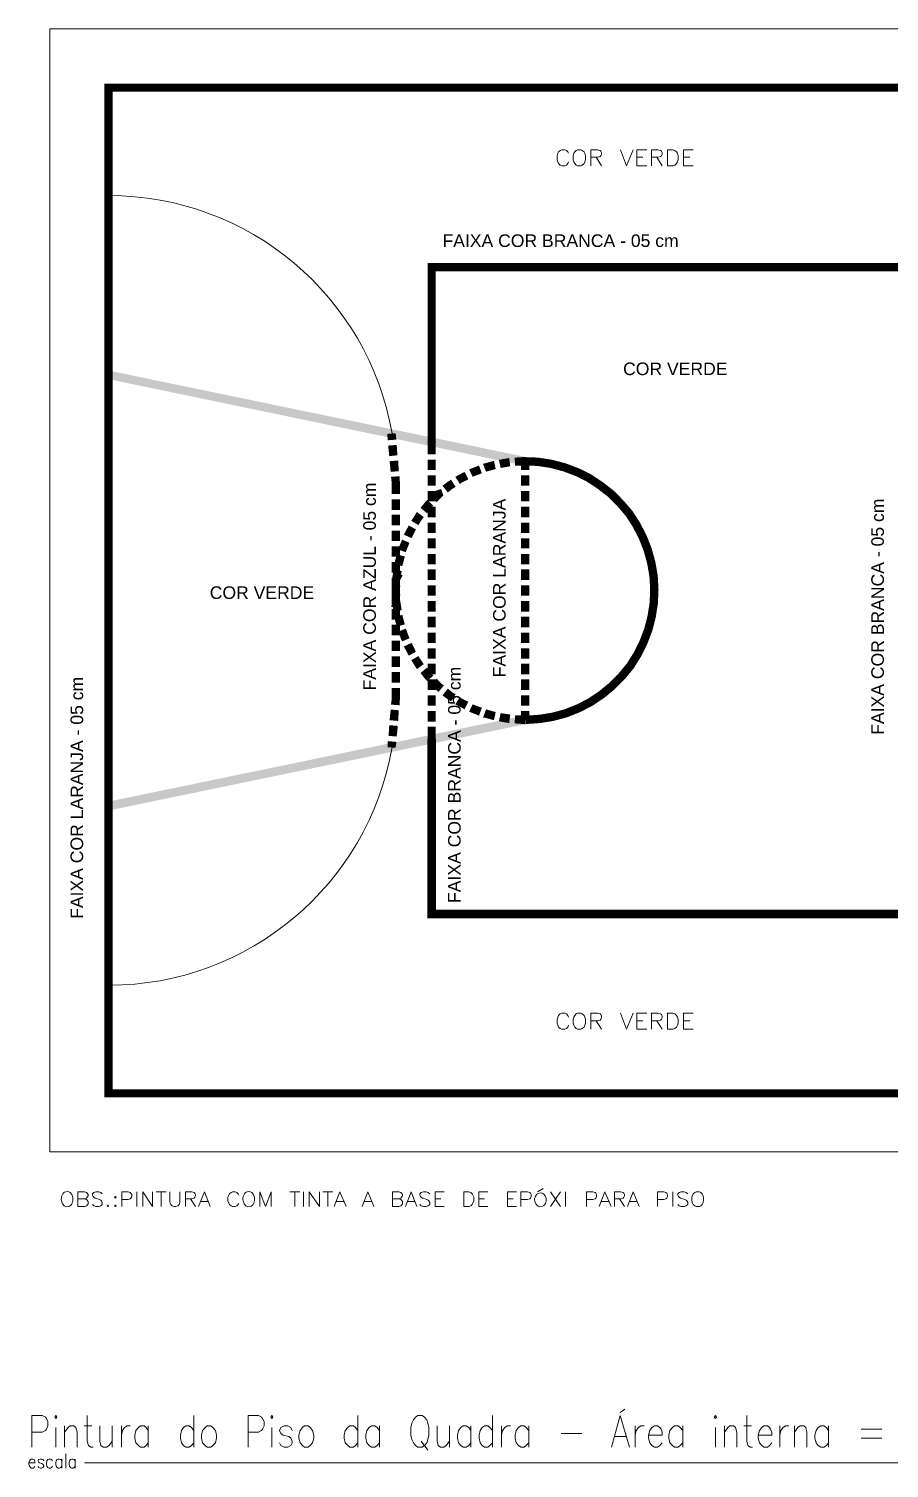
# Model space of a CAD drawing. Extents: x 3377 to 3790, y 1673 to 1846.
# Drawn here: x 3708.85 to 3719.12, y 1717.19 to 1734.36 of the extents above; entities that cross this region are included whole.
import ezdxf

# ---------------------------------------------------------------- set-up
doc = ezdxf.new("R2010")
doc.units = 0
doc.header["$LTSCALE"] = 2
for name, color, linetype in [('PDF12_0', 7, 'Continuous'), ('PDF12_A_Prancha', 7, 'Continuous'), ('PDF12_Text', 7, 'Continuous'), ('PDF12_VOLEIBOL', 7, 'Continuous')]:
    doc.layers.add(name, color=color, linetype=linetype)
doc.styles.add('PDF Arial', font='arial.ttf')

msp = doc.modelspace()

# ---------------------------------------------------------------- linework, layer by layer
at = {"layer": 'PDF12_0', "color": 9, "lineweight": 0, "true_color": 0xc6c6c6}
msp.add_lwpolyline([(3709.1, 1720.96), (3734.501, 1720.96), (3734.501, 1734.364), (3709.1, 1734.364)], close=True, dxfattribs=at)
at = {"layer": 'PDF12_0', "lineweight": 0}
for points in [[(3715.289, 1732.878), (3715.281, 1732.895), (3715.264, 1732.912), (3715.247, 1732.92), (3715.209, 1732.92), (3715.192, 1732.912), (3715.171, 1732.895), (3715.162, 1732.878), (3715.154, 1732.848), (3715.154, 1732.802), (3715.162, 1732.776), (3715.171, 1732.755), (3715.192, 1732.738), (3715.209, 1732.73), (3715.247, 1732.73), (3715.264, 1732.738), (3715.281, 1732.755), (3715.289, 1732.776)], [(3715.556, 1732.73), (3715.556, 1732.92), (3715.636, 1732.92), (3715.666, 1732.912), (3715.674, 1732.903), (3715.683, 1732.887), (3715.683, 1732.865), (3715.674, 1732.848), (3715.666, 1732.84), (3715.636, 1732.831), (3715.556, 1732.831)], [(3715.911, 1732.92), (3715.983, 1732.73), (3716.06, 1732.92)], [(3716.225, 1732.73), (3716.106, 1732.73), (3716.106, 1732.92), (3716.225, 1732.92)], [(3716.28, 1732.73), (3716.28, 1732.92), (3716.36, 1732.92), (3716.386, 1732.912), (3716.398, 1732.903), (3716.407, 1732.887), (3716.407, 1732.865), (3716.398, 1732.848), (3716.386, 1732.84), (3716.36, 1732.831), (3716.28, 1732.831)], [(3716.779, 1732.73), (3716.661, 1732.73), (3716.661, 1732.92), (3716.779, 1732.92)], [(3715.619, 1732.831), (3715.683, 1732.73)], [(3716.106, 1732.831), (3716.178, 1732.831)], [(3716.343, 1732.831), (3716.407, 1732.73)], [(3716.661, 1732.831), (3716.737, 1732.831)], [(3714.311, 1729.081), (3714.277, 1729.174)], [(3713.278, 1728.945), (3713.181, 1728.937)], [(3713.35, 1728.124), (3713.257, 1728.153)], [(3713.257, 1727.167), (3713.35, 1727.201)], [(3713.181, 1726.375), (3713.278, 1726.367)], [(3713.181, 1726.371), (3713.278, 1726.371)], [(3714.277, 1726.147), (3714.311, 1726.24)], [(3714.823, 1726.117), (3714.722, 1726.117)], [(3714.773, 1726.066), (3714.773, 1726.168)], [(3715.289, 1722.569), (3715.281, 1722.59), (3715.264, 1722.607), (3715.247, 1722.616), (3715.209, 1722.616), (3715.192, 1722.607), (3715.171, 1722.59), (3715.162, 1722.569), (3715.154, 1722.544), (3715.154, 1722.497), (3715.162, 1722.472), (3715.171, 1722.451), (3715.192, 1722.434), (3715.209, 1722.425), (3715.247, 1722.425), (3715.264, 1722.434), (3715.281, 1722.451), (3715.289, 1722.472)], [(3715.556, 1722.425), (3715.556, 1722.616), (3715.636, 1722.616), (3715.666, 1722.607), (3715.674, 1722.599), (3715.683, 1722.582), (3715.683, 1722.561), (3715.674, 1722.544), (3715.666, 1722.535), (3715.636, 1722.527), (3715.556, 1722.527)], [(3715.911, 1722.616), (3715.983, 1722.425), (3716.06, 1722.616)], [(3716.225, 1722.425), (3716.106, 1722.425), (3716.106, 1722.616), (3716.225, 1722.616)], [(3716.28, 1722.425), (3716.28, 1722.616), (3716.36, 1722.616), (3716.386, 1722.607), (3716.398, 1722.599), (3716.407, 1722.582), (3716.407, 1722.561), (3716.398, 1722.544), (3716.386, 1722.535), (3716.36, 1722.527), (3716.28, 1722.527)], [(3716.779, 1722.425), (3716.661, 1722.425), (3716.661, 1722.616), (3716.779, 1722.616)], [(3715.619, 1722.527), (3715.683, 1722.425)], [(3716.106, 1722.527), (3716.178, 1722.527)], [(3716.343, 1722.527), (3716.407, 1722.425)], [(3716.661, 1722.527), (3716.737, 1722.527)], [(3709.514, 1720.402), (3709.54, 1720.393), (3709.548, 1720.385), (3709.557, 1720.368), (3709.557, 1720.342), (3709.548, 1720.325), (3709.54, 1720.317), (3709.514, 1720.308), (3709.434, 1720.308), (3709.434, 1720.486), (3709.514, 1720.486), (3709.54, 1720.478), (3709.548, 1720.469), (3709.557, 1720.452), (3709.557, 1720.435), (3709.548, 1720.419), (3709.54, 1720.41), (3709.514, 1720.402), (3709.434, 1720.402)], [(3709.726, 1720.461), (3709.709, 1720.478), (3709.684, 1720.486), (3709.65, 1720.486), (3709.625, 1720.478), (3709.608, 1720.461), (3709.608, 1720.444), (3709.616, 1720.427), (3709.625, 1720.419), (3709.641, 1720.41), (3709.692, 1720.393), (3709.709, 1720.385), (3709.718, 1720.376), (3709.726, 1720.359), (3709.726, 1720.334), (3709.709, 1720.317), (3709.684, 1720.308), (3709.65, 1720.308), (3709.625, 1720.317), (3709.608, 1720.334)], [(3709.959, 1720.308), (3709.959, 1720.486), (3710.035, 1720.486), (3710.061, 1720.478), (3710.069, 1720.469), (3710.078, 1720.452), (3710.078, 1720.427), (3710.069, 1720.41), (3710.061, 1720.402), (3710.035, 1720.393), (3709.959, 1720.393)], [(3710.137, 1720.486), (3710.137, 1720.308)], [(3710.209, 1720.308), (3710.209, 1720.486), (3710.327, 1720.308), (3710.327, 1720.486)], [(3710.37, 1720.486), (3710.488, 1720.486)], [(3710.429, 1720.486), (3710.429, 1720.308)], [(3710.531, 1720.486), (3710.531, 1720.359), (3710.543, 1720.334), (3710.56, 1720.317), (3710.586, 1720.308), (3710.602, 1720.308), (3710.628, 1720.317), (3710.645, 1720.334), (3710.653, 1720.359), (3710.653, 1720.486)], [(3710.721, 1720.308), (3710.721, 1720.486), (3710.797, 1720.486), (3710.823, 1720.478), (3710.831, 1720.469), (3710.84, 1720.452), (3710.84, 1720.435), (3710.831, 1720.419), (3710.823, 1720.41), (3710.797, 1720.402), (3710.721, 1720.402)], [(3710.78, 1720.402), (3710.84, 1720.308)], [(3710.873, 1720.308), (3710.945, 1720.486), (3711.013, 1720.308)], [(3710.903, 1720.368), (3710.988, 1720.368)], [(3711.356, 1720.444), (3711.348, 1720.461), (3711.331, 1720.478), (3711.314, 1720.486), (3711.28, 1720.486), (3711.263, 1720.478), (3711.246, 1720.461), (3711.238, 1720.444), (3711.225, 1720.419), (3711.225, 1720.376), (3711.238, 1720.351), (3711.246, 1720.334), (3711.263, 1720.317), (3711.28, 1720.308), (3711.314, 1720.308), (3711.331, 1720.317), (3711.348, 1720.334), (3711.356, 1720.351)], [(3711.606, 1720.308), (3711.606, 1720.486), (3711.674, 1720.308), (3711.741, 1720.486), (3711.741, 1720.308)], [(3711.966, 1720.486), (3712.084, 1720.486)], [(3712.025, 1720.486), (3712.025, 1720.308)], [(3712.127, 1720.486), (3712.127, 1720.308)], [(3712.194, 1720.308), (3712.194, 1720.486), (3712.317, 1720.308), (3712.317, 1720.486)], [(3712.359, 1720.486), (3712.478, 1720.486)], [(3712.419, 1720.486), (3712.419, 1720.308)], [(3712.495, 1720.308), (3712.563, 1720.486), (3712.635, 1720.308)], [(3712.52, 1720.368), (3712.605, 1720.368)], [(3712.829, 1720.308), (3712.897, 1720.486), (3712.965, 1720.308)], [(3712.855, 1720.368), (3712.939, 1720.368)], [(3713.265, 1720.402), (3713.291, 1720.393), (3713.299, 1720.385), (3713.308, 1720.368), (3713.308, 1720.342), (3713.299, 1720.325), (3713.291, 1720.317), (3713.265, 1720.308), (3713.189, 1720.308), (3713.189, 1720.486), (3713.265, 1720.486), (3713.291, 1720.478), (3713.299, 1720.469), (3713.308, 1720.452), (3713.308, 1720.435), (3713.299, 1720.419), (3713.291, 1720.41), (3713.265, 1720.402), (3713.189, 1720.402)], [(3713.346, 1720.308), (3713.414, 1720.486), (3713.481, 1720.308)], [(3713.371, 1720.368), (3713.456, 1720.368)], [(3713.634, 1720.461), (3713.617, 1720.478), (3713.591, 1720.486), (3713.558, 1720.486), (3713.532, 1720.478), (3713.515, 1720.461), (3713.515, 1720.444), (3713.524, 1720.427), (3713.532, 1720.419), (3713.549, 1720.41), (3713.6, 1720.393), (3713.617, 1720.385), (3713.625, 1720.376), (3713.634, 1720.359), (3713.634, 1720.334), (3713.617, 1720.317), (3713.591, 1720.308), (3713.558, 1720.308), (3713.532, 1720.317), (3713.515, 1720.334)], [(3713.807, 1720.308), (3713.697, 1720.308), (3713.697, 1720.486), (3713.807, 1720.486)], [(3713.697, 1720.402), (3713.765, 1720.402)], [(3714.328, 1720.308), (3714.218, 1720.308), (3714.218, 1720.486), (3714.328, 1720.486)], [(3714.218, 1720.402), (3714.286, 1720.402)], [(3714.671, 1720.308), (3714.561, 1720.308), (3714.561, 1720.486), (3714.671, 1720.486)], [(3714.561, 1720.402), (3714.629, 1720.402)], [(3714.722, 1720.308), (3714.722, 1720.486), (3714.802, 1720.486), (3714.828, 1720.478), (3714.836, 1720.469), (3714.845, 1720.452), (3714.845, 1720.427), (3714.836, 1720.41), (3714.828, 1720.402), (3714.802, 1720.393), (3714.722, 1720.393)], [(3714.921, 1720.486), (3714.988, 1720.524)], [(3715.073, 1720.486), (3715.196, 1720.308)], [(3715.196, 1720.486), (3715.073, 1720.308)], [(3715.255, 1720.486), (3715.255, 1720.308)], [(3715.505, 1720.308), (3715.505, 1720.486), (3715.581, 1720.486), (3715.607, 1720.478), (3715.615, 1720.469), (3715.624, 1720.452), (3715.624, 1720.427), (3715.615, 1720.41), (3715.607, 1720.402), (3715.581, 1720.393), (3715.505, 1720.393)], [(3715.657, 1720.308), (3715.725, 1720.486), (3715.797, 1720.308)], [(3715.683, 1720.368), (3715.767, 1720.368)], [(3715.839, 1720.308), (3715.839, 1720.486), (3715.916, 1720.486), (3715.941, 1720.478), (3715.95, 1720.469), (3715.958, 1720.452), (3715.958, 1720.435), (3715.95, 1720.419), (3715.941, 1720.41), (3715.916, 1720.402), (3715.839, 1720.402)], [(3715.899, 1720.402), (3715.958, 1720.308)], [(3715.992, 1720.308), (3716.06, 1720.486), (3716.132, 1720.308)], [(3716.017, 1720.368), (3716.102, 1720.368)], [(3716.352, 1720.308), (3716.352, 1720.486), (3716.428, 1720.486), (3716.453, 1720.478), (3716.462, 1720.469), (3716.47, 1720.452), (3716.47, 1720.427), (3716.462, 1720.41), (3716.453, 1720.402), (3716.428, 1720.393), (3716.352, 1720.393)], [(3716.534, 1720.486), (3716.534, 1720.308)], [(3716.712, 1720.461), (3716.695, 1720.478), (3716.669, 1720.486), (3716.635, 1720.486), (3716.61, 1720.478), (3716.593, 1720.461), (3716.593, 1720.444), (3716.601, 1720.427), (3716.61, 1720.419), (3716.627, 1720.41), (3716.678, 1720.393), (3716.695, 1720.385), (3716.703, 1720.376), (3716.712, 1720.359), (3716.712, 1720.334), (3716.695, 1720.317), (3716.669, 1720.308), (3716.635, 1720.308), (3716.61, 1720.317), (3716.593, 1720.334)]]:
    msp.add_lwpolyline(points, dxfattribs=at)
for points in [[(3715.399, 1732.92), (3715.382, 1732.912), (3715.365, 1732.895), (3715.353, 1732.878), (3715.344, 1732.848), (3715.344, 1732.802), (3715.353, 1732.776), (3715.365, 1732.755), (3715.382, 1732.738), (3715.399, 1732.73), (3715.437, 1732.73), (3715.454, 1732.738), (3715.475, 1732.755), (3715.484, 1732.776), (3715.492, 1732.802), (3715.492, 1732.848), (3715.484, 1732.878), (3715.475, 1732.895), (3715.454, 1732.912), (3715.437, 1732.92)], [(3716.47, 1732.73), (3716.47, 1732.92), (3716.534, 1732.92), (3716.559, 1732.912), (3716.58, 1732.895), (3716.589, 1732.878), (3716.597, 1732.848), (3716.597, 1732.802), (3716.589, 1732.776), (3716.58, 1732.755), (3716.559, 1732.738), (3716.534, 1732.73)], [(3715.399, 1722.616), (3715.382, 1722.607), (3715.365, 1722.59), (3715.353, 1722.569), (3715.344, 1722.544), (3715.344, 1722.497), (3715.353, 1722.472), (3715.365, 1722.451), (3715.382, 1722.434), (3715.399, 1722.425), (3715.437, 1722.425), (3715.454, 1722.434), (3715.475, 1722.451), (3715.484, 1722.472), (3715.492, 1722.497), (3715.492, 1722.544), (3715.484, 1722.569), (3715.475, 1722.59), (3715.454, 1722.607), (3715.437, 1722.616)], [(3716.47, 1722.425), (3716.47, 1722.616), (3716.534, 1722.616), (3716.559, 1722.607), (3716.58, 1722.59), (3716.589, 1722.569), (3716.597, 1722.544), (3716.597, 1722.497), (3716.589, 1722.472), (3716.58, 1722.451), (3716.559, 1722.434), (3716.534, 1722.425)], [(3709.883, 1720.427), (3709.874, 1720.419), (3709.883, 1720.41), (3709.891, 1720.419)], [(3714.04, 1720.308), (3714.04, 1720.486), (3714.099, 1720.486), (3714.125, 1720.478), (3714.142, 1720.461), (3714.15, 1720.444), (3714.159, 1720.419), (3714.159, 1720.376), (3714.15, 1720.351), (3714.142, 1720.334), (3714.125, 1720.317), (3714.099, 1720.308)], [(3716.813, 1720.486), (3716.796, 1720.478), (3716.779, 1720.461), (3716.771, 1720.444), (3716.762, 1720.419), (3716.762, 1720.376), (3716.771, 1720.351), (3716.779, 1720.334), (3716.796, 1720.317), (3716.813, 1720.308), (3716.851, 1720.308), (3716.868, 1720.317), (3716.885, 1720.334), (3716.894, 1720.351), (3716.902, 1720.376), (3716.902, 1720.419), (3716.894, 1720.444), (3716.885, 1720.461), (3716.868, 1720.478), (3716.851, 1720.486)], [(3709.794, 1720.325), (3709.785, 1720.317), (3709.794, 1720.308), (3709.802, 1720.317)], [(3709.883, 1720.325), (3709.874, 1720.317), (3709.883, 1720.308), (3709.891, 1720.317)]]:
    msp.add_lwpolyline(points, close=True, dxfattribs=at)
for points, const_width in [([(3714.781, 1726.117), (3714.944, 1726.128), (3715.101, 1726.153), (3715.257, 1726.195), (3715.408, 1726.255), (3715.552, 1726.329), (3715.687, 1726.42), (3715.81, 1726.521), (3715.924, 1726.636), (3716.026, 1726.76), (3716.113, 1726.898), (3716.184, 1727.042), (3716.242, 1727.194), (3716.282, 1727.349), (3716.307, 1727.51), (3716.314, 1727.671), (3716.305, 1727.832), (3716.278, 1727.99), (3716.235, 1728.147), (3716.176, 1728.297), (3716.102, 1728.441), (3716.015, 1728.577), (3715.911, 1728.699), (3715.797, 1728.814), (3715.67, 1728.913), (3715.535, 1729.002), (3715.391, 1729.074), (3715.24, 1729.131), (3715.084, 1729.172), (3714.923, 1729.197), (3714.76, 1729.203)], 0.0995), ([(3713.723, 1728.856), (3713.74, 1728.807), (3713.682, 1728.75)], 0.0988), ([(3713.64, 1728.708), (3713.625, 1728.693), (3713.562, 1728.615)], 0.0988), ([(3713.289, 1728.079), (3713.263, 1727.982), (3713.259, 1727.961)], 0.0996), ([(3713.251, 1727.901), (3713.238, 1727.821), (3713.287, 1727.796)], 0.0982), ([(3713.187, 1727.514), (3713.238, 1727.499), (3713.251, 1727.419)], 0.0982), ([(3713.259, 1727.36), (3713.263, 1727.338), (3713.289, 1727.243)], 0.0996)]:
    msp.add_lwpolyline(points, dxfattribs=dict(at, const_width=const_width))
for centre, major_axis, ratio, start_param, end_param in [((3709.307, 1720.397), (-0.0013, 0.0919), 0.755342, 0.226116, 6.509301), ((3711.474, 1720.397), (-0.0013, 0.0919), 0.755342, 0.226116, 6.509301), ((3714.955, 1720.389), (0, 0.0826), 0.847711, 0.244315, 6.5275)]:
    msp.add_ellipse(centre, major_axis=major_axis, ratio=ratio, start_param=start_param, end_param=end_param, dxfattribs=at)
at = {"layer": 'PDF12_0', "transparency": 33554559}
for points in [[(3713.227, 1729.538), (3713.126, 1729.529), (3713.236, 1729.462)], [(3713.126, 1729.529), (3713.236, 1729.462), (3713.134, 1729.453)], [(3713.24, 1729.398), (3713.138, 1729.39), (3713.248, 1729.275)], [(3713.138, 1729.39), (3713.248, 1729.275), (3713.151, 1729.263)], [(3713.257, 1729.212), (3713.155, 1729.203), (3713.265, 1729.085)], [(3713.155, 1729.203), (3713.265, 1729.085), (3713.168, 1729.076)], [(3714.222, 1729.152), (3714.256, 1729.059), (3714.125, 1729.114)], [(3714.4, 1729.208), (3714.421, 1729.11), (3714.277, 1729.174)], [(3714.421, 1729.11), (3714.277, 1729.174), (3714.311, 1729.081)], [(3714.582, 1729.241), (3714.595, 1729.144), (3714.459, 1729.22)], [(3714.595, 1729.144), (3714.459, 1729.22), (3714.48, 1729.123)], [(3714.773, 1729.254), (3714.773, 1729.152), (3714.646, 1729.246)], [(3714.773, 1729.152), (3714.646, 1729.246), (3714.654, 1729.148)], [(3714.823, 1729.203), (3714.722, 1729.203), (3714.823, 1729.097)], [(3714.722, 1729.203), (3714.823, 1729.097), (3714.722, 1729.097)], [(3713.274, 1729.025), (3713.172, 1729.017), (3713.278, 1728.945)], [(3713.172, 1729.017), (3713.278, 1728.945), (3713.181, 1728.937)], [(3713.837, 1728.949), (3713.896, 1728.869), (3713.786, 1728.911)], [(3713.888, 1728.983), (3713.943, 1728.898), (3713.837, 1728.949)], [(3713.943, 1728.898), (3713.837, 1728.949), (3713.896, 1728.869)], [(3713.977, 1729.038), (3714.023, 1728.953), (3713.939, 1729.017)], [(3714.023, 1728.953), (3713.939, 1729.017), (3713.994, 1728.932)], [(3714.049, 1729.076), (3714.095, 1728.987), (3713.977, 1729.038)], [(3714.095, 1728.987), (3713.977, 1729.038), (3714.023, 1728.953)], [(3714.125, 1729.114), (3714.163, 1729.025), (3714.104, 1729.106)], [(3714.163, 1729.025), (3714.104, 1729.106), (3714.146, 1729.017)], [(3714.256, 1729.059), (3714.125, 1729.114), (3714.163, 1729.025)], [(3714.823, 1729.034), (3714.722, 1729.034), (3714.823, 1728.911)], [(3714.722, 1729.034), (3714.823, 1728.911), (3714.722, 1728.911)], [(3713.278, 1728.941), (3713.181, 1728.941), (3713.278, 1728.814)], [(3713.181, 1728.941), (3713.278, 1728.814), (3713.181, 1728.814)], [(3713.896, 1728.869), (3713.786, 1728.911), (3713.85, 1728.831)], [(3714.823, 1728.848), (3714.722, 1728.848), (3714.823, 1728.725)], [(3714.722, 1728.848), (3714.823, 1728.725), (3714.722, 1728.725)], [(3713.278, 1728.75), (3713.181, 1728.75), (3713.278, 1728.623)], [(3713.181, 1728.75), (3713.278, 1728.623), (3713.181, 1728.623)], [(3714.823, 1728.661), (3714.722, 1728.661), (3714.823, 1728.534)], [(3714.722, 1728.661), (3714.823, 1728.534), (3714.722, 1728.534)], [(3713.278, 1728.564), (3713.181, 1728.564), (3713.278, 1728.437)], [(3713.181, 1728.564), (3713.278, 1728.437), (3713.181, 1728.437)], [(3713.384, 1728.437), (3713.469, 1728.39), (3713.325, 1728.327)], [(3713.481, 1728.598), (3713.562, 1728.539), (3713.414, 1728.492)], [(3713.562, 1728.539), (3713.414, 1728.492), (3713.498, 1728.441)], [(3714.823, 1728.471), (3714.722, 1728.471), (3714.823, 1728.348)], [(3714.722, 1728.471), (3714.823, 1728.348), (3714.722, 1728.348)], [(3713.278, 1728.373), (3713.181, 1728.373), (3713.278, 1728.251)], [(3713.181, 1728.373), (3713.278, 1728.251), (3713.181, 1728.251)], [(3713.304, 1728.268), (3713.392, 1728.23), (3713.257, 1728.153)], [(3713.469, 1728.39), (3713.325, 1728.327), (3713.418, 1728.285)], [(3714.823, 1728.285), (3714.722, 1728.285), (3714.823, 1728.162)], [(3714.722, 1728.285), (3714.823, 1728.162), (3714.722, 1728.162)], [(3713.278, 1728.187), (3713.181, 1728.187), (3713.278, 1728.064)], [(3713.181, 1728.187), (3713.278, 1728.064), (3713.181, 1728.064)], [(3713.392, 1728.23), (3713.257, 1728.153), (3713.35, 1728.124)], [(3714.823, 1728.098), (3714.722, 1728.098), (3714.823, 1727.971)], [(3714.722, 1728.098), (3714.823, 1727.971), (3714.722, 1727.971)], [(3713.278, 1728.001), (3713.181, 1728.001), (3713.278, 1727.874)], [(3713.181, 1728.001), (3713.278, 1727.874), (3713.181, 1727.874)], [(3713.278, 1727.81), (3713.181, 1727.81), (3713.278, 1727.688)], [(3713.181, 1727.81), (3713.278, 1727.688), (3713.181, 1727.688)], [(3714.823, 1727.912), (3714.722, 1727.912), (3714.823, 1727.785)], [(3714.722, 1727.912), (3714.823, 1727.785), (3714.722, 1727.785)], [(3713.181, 1727.722), (3713.282, 1727.717), (3713.181, 1727.662)], [(3713.282, 1727.717), (3713.181, 1727.662), (3713.278, 1727.662)], [(3713.181, 1727.662), (3713.278, 1727.662), (3713.181, 1727.599)], [(3713.278, 1727.662), (3713.181, 1727.599), (3713.282, 1727.603)], [(3713.278, 1727.624), (3713.181, 1727.624), (3713.278, 1727.501)], [(3713.181, 1727.624), (3713.278, 1727.501), (3713.181, 1727.501)], [(3714.823, 1727.722), (3714.722, 1727.722), (3714.823, 1727.599)], [(3714.722, 1727.722), (3714.823, 1727.599), (3714.722, 1727.599)], [(3713.278, 1727.438), (3713.181, 1727.438), (3713.278, 1727.311)], [(3713.181, 1727.438), (3713.278, 1727.311), (3713.181, 1727.311)], [(3714.823, 1727.535), (3714.722, 1727.535), (3714.823, 1727.408)], [(3714.722, 1727.535), (3714.823, 1727.408), (3714.722, 1727.408)], [(3713.278, 1727.252), (3713.181, 1727.252), (3713.278, 1727.125)], [(3713.181, 1727.252), (3713.278, 1727.125), (3713.181, 1727.125)], [(3714.823, 1727.349), (3714.722, 1727.349), (3714.823, 1727.222)], [(3714.722, 1727.349), (3714.823, 1727.222), (3714.722, 1727.222)], [(3713.278, 1727.061), (3713.181, 1727.061), (3713.278, 1726.938)], [(3713.181, 1727.061), (3713.278, 1726.938), (3713.181, 1726.938)], [(3713.257, 1727.167), (3713.35, 1727.201), (3713.304, 1727.053)], [(3713.35, 1727.201), (3713.304, 1727.053), (3713.392, 1727.091)], [(3714.823, 1727.158), (3714.722, 1727.158), (3714.823, 1727.036)], [(3714.722, 1727.158), (3714.823, 1727.036), (3714.722, 1727.036)], [(3713.325, 1726.993), (3713.418, 1727.036), (3713.384, 1726.883)], [(3713.418, 1727.036), (3713.384, 1726.883), (3713.469, 1726.93)], [(3714.823, 1726.972), (3714.722, 1726.972), (3714.823, 1726.849)], [(3714.722, 1726.972), (3714.823, 1726.849), (3714.722, 1726.849)], [(3713.278, 1726.875), (3713.181, 1726.875), (3713.278, 1726.748)], [(3713.181, 1726.875), (3713.278, 1726.748), (3713.181, 1726.748)], [(3713.414, 1726.828), (3713.498, 1726.879), (3713.481, 1726.722)], [(3713.498, 1726.879), (3713.481, 1726.722), (3713.562, 1726.782)], [(3713.524, 1726.676), (3713.6, 1726.739), (3713.587, 1726.595)], [(3713.6, 1726.739), (3713.587, 1726.595), (3713.663, 1726.663)], [(3714.823, 1726.786), (3714.722, 1726.786), (3714.823, 1726.659)], [(3714.722, 1726.786), (3714.823, 1726.659), (3714.722, 1726.659)], [(3713.278, 1726.689), (3713.181, 1726.689), (3713.278, 1726.562)], [(3713.181, 1726.689), (3713.278, 1726.562), (3713.181, 1726.562)], [(3713.587, 1726.595), (3713.663, 1726.663), (3713.604, 1726.578)], [(3713.663, 1726.663), (3713.604, 1726.578), (3713.676, 1726.646)], [(3713.646, 1726.536), (3713.718, 1726.608), (3713.706, 1726.477)], [(3713.718, 1726.608), (3713.706, 1726.477), (3713.773, 1726.549)], [(3713.706, 1726.477), (3713.773, 1726.549), (3713.74, 1726.451)], [(3713.773, 1726.549), (3713.74, 1726.451), (3713.803, 1726.528)], [(3714.823, 1726.6), (3714.722, 1726.6), (3714.823, 1726.473)], [(3714.722, 1726.6), (3714.823, 1726.473), (3714.722, 1726.473)], [(3713.172, 1726.299), (3713.274, 1726.291), (3713.181, 1726.375)], [(3713.278, 1726.498), (3713.181, 1726.498), (3713.278, 1726.371)], [(3713.181, 1726.498), (3713.278, 1726.371), (3713.181, 1726.371)], [(3713.274, 1726.291), (3713.181, 1726.375), (3713.278, 1726.367)], [(3713.786, 1726.409), (3713.85, 1726.49), (3713.837, 1726.371)], [(3713.85, 1726.49), (3713.837, 1726.371), (3713.896, 1726.451)], [(3713.837, 1726.371), (3713.896, 1726.451), (3713.888, 1726.337)], [(3713.896, 1726.451), (3713.888, 1726.337), (3713.943, 1726.422)], [(3713.939, 1726.303), (3713.994, 1726.388), (3713.977, 1726.282)], [(3713.994, 1726.388), (3713.977, 1726.282), (3714.023, 1726.367)], [(3714.823, 1726.409), (3714.722, 1726.409), (3714.823, 1726.286)], [(3714.722, 1726.409), (3714.823, 1726.286), (3714.722, 1726.286)], [(3713.155, 1726.113), (3713.257, 1726.104), (3713.168, 1726.24)], [(3713.257, 1726.104), (3713.168, 1726.24), (3713.265, 1726.231)], [(3713.977, 1726.282), (3714.023, 1726.367), (3714.049, 1726.244)], [(3714.023, 1726.367), (3714.049, 1726.244), (3714.095, 1726.333)], [(3714.104, 1726.214), (3714.146, 1726.303), (3714.125, 1726.206)], [(3714.146, 1726.303), (3714.125, 1726.206), (3714.163, 1726.295)], [(3714.125, 1726.206), (3714.163, 1726.295), (3714.222, 1726.168)], [(3714.163, 1726.295), (3714.222, 1726.168), (3714.256, 1726.261)], [(3714.277, 1726.147), (3714.311, 1726.24), (3714.4, 1726.113)], [(3714.311, 1726.24), (3714.4, 1726.113), (3714.421, 1726.21)], [(3714.459, 1726.1), (3714.48, 1726.197), (3714.582, 1726.079)], [(3714.48, 1726.197), (3714.582, 1726.079), (3714.595, 1726.18)], [(3714.823, 1726.223), (3714.722, 1726.223), (3714.823, 1726.117)], [(3714.722, 1726.223), (3714.823, 1726.117), (3714.722, 1726.117)], [(3713.143, 1725.926), (3713.24, 1725.918), (3713.151, 1726.053)], [(3713.24, 1725.918), (3713.151, 1726.053), (3713.253, 1726.045)], [(3714.646, 1726.075), (3714.654, 1726.172), (3714.773, 1726.066)], [(3714.654, 1726.172), (3714.773, 1726.066), (3714.773, 1726.168)], [(3713.13, 1725.791), (3713.227, 1725.783), (3713.134, 1725.863)], [(3713.227, 1725.783), (3713.134, 1725.863), (3713.236, 1725.854)]]:
    msp.add_solid(points, dxfattribs=at)
at = {"layer": 'PDF12_A_Prancha', "color": 1, "lineweight": 0}
for points in [[(3708.888, 1717.436), (3708.888, 1717.817), (3709.011, 1717.817), (3709.049, 1717.796), (3709.061, 1717.779), (3709.078, 1717.745), (3709.078, 1717.69), (3709.061, 1717.652), (3709.049, 1717.635), (3709.011, 1717.618), (3708.888, 1717.618)], [(3709.548, 1717.817), (3709.548, 1717.508), (3709.561, 1717.457), (3709.591, 1717.436), (3709.616, 1717.436)], [(3710.818, 1717.817), (3710.818, 1717.436)], [(3711.466, 1717.436), (3711.466, 1717.817), (3711.589, 1717.817), (3711.627, 1717.796), (3711.64, 1717.779), (3711.657, 1717.745), (3711.657, 1717.69), (3711.64, 1717.652), (3711.627, 1717.635), (3711.589, 1717.618), (3711.466, 1717.618)], [(3712.774, 1717.817), (3712.774, 1717.436)], [(3714.383, 1717.817), (3714.383, 1717.436)], [(3715.801, 1717.436), (3715.907, 1717.817), (3716.017, 1717.436)], [(3715.907, 1717.851), (3715.962, 1717.889)], [(3717.419, 1717.817), (3717.419, 1717.508), (3717.431, 1717.457), (3717.461, 1717.436), (3717.486, 1717.436)], [(3709.172, 1717.673), (3709.172, 1717.436)], [(3709.277, 1717.69), (3709.277, 1717.436)], [(3709.277, 1717.618), (3709.32, 1717.673), (3709.345, 1717.69), (3709.387, 1717.69), (3709.413, 1717.673), (3709.426, 1717.618), (3709.426, 1717.436)], [(3709.51, 1717.69), (3709.603, 1717.69)], [(3709.696, 1717.69), (3709.696, 1717.508), (3709.709, 1717.457), (3709.739, 1717.436), (3709.777, 1717.436), (3709.807, 1717.457), (3709.845, 1717.508)], [(3709.845, 1717.69), (3709.845, 1717.436)], [(3709.955, 1717.69), (3709.955, 1717.436)], [(3709.955, 1717.58), (3709.967, 1717.635), (3709.993, 1717.673), (3710.022, 1717.69), (3710.061, 1717.69)], [(3710.276, 1717.635), (3710.251, 1717.673), (3710.226, 1717.69), (3710.183, 1717.69), (3710.158, 1717.673), (3710.128, 1717.635), (3710.116, 1717.58), (3710.116, 1717.546), (3710.128, 1717.491), (3710.158, 1717.457), (3710.183, 1717.436), (3710.226, 1717.436), (3710.251, 1717.457), (3710.276, 1717.491)], [(3710.276, 1717.69), (3710.276, 1717.436)], [(3710.818, 1717.635), (3710.793, 1717.673), (3710.763, 1717.69), (3710.725, 1717.69), (3710.696, 1717.673), (3710.67, 1717.635), (3710.658, 1717.58), (3710.658, 1717.546), (3710.67, 1717.491), (3710.696, 1717.457), (3710.725, 1717.436), (3710.763, 1717.436), (3710.793, 1717.457), (3710.818, 1717.491)], [(3711.75, 1717.673), (3711.75, 1717.436)], [(3711.991, 1717.635), (3711.978, 1717.673), (3711.94, 1717.69), (3711.898, 1717.69), (3711.856, 1717.673), (3711.843, 1717.635), (3711.856, 1717.601), (3711.885, 1717.58), (3711.953, 1717.563), (3711.978, 1717.546), (3711.991, 1717.508), (3711.991, 1717.491), (3711.978, 1717.457), (3711.94, 1717.436), (3711.898, 1717.436), (3711.856, 1717.457), (3711.843, 1717.491)], [(3712.774, 1717.635), (3712.749, 1717.673), (3712.724, 1717.69), (3712.681, 1717.69), (3712.656, 1717.673), (3712.626, 1717.635), (3712.613, 1717.58), (3712.613, 1717.546), (3712.626, 1717.491), (3712.656, 1717.457), (3712.681, 1717.436), (3712.724, 1717.436), (3712.749, 1717.457), (3712.774, 1717.491)], [(3713.033, 1717.635), (3713.007, 1717.673), (3712.978, 1717.69), (3712.939, 1717.69), (3712.91, 1717.673), (3712.884, 1717.635), (3712.872, 1717.58), (3712.872, 1717.546), (3712.884, 1717.491), (3712.91, 1717.457), (3712.939, 1717.436), (3712.978, 1717.436), (3713.007, 1717.457), (3713.033, 1717.491)], [(3713.033, 1717.69), (3713.033, 1717.436)], [(3713.723, 1717.69), (3713.723, 1717.508), (3713.735, 1717.457), (3713.761, 1717.436), (3713.803, 1717.436), (3713.828, 1717.457), (3713.871, 1717.508)], [(3713.871, 1717.69), (3713.871, 1717.436)], [(3714.125, 1717.635), (3714.099, 1717.673), (3714.07, 1717.69), (3714.032, 1717.69), (3714.006, 1717.673), (3713.977, 1717.635), (3713.964, 1717.58), (3713.964, 1717.546), (3713.977, 1717.491), (3714.006, 1717.457), (3714.032, 1717.436), (3714.07, 1717.436), (3714.099, 1717.457), (3714.125, 1717.491)], [(3714.125, 1717.69), (3714.125, 1717.436)], [(3714.383, 1717.635), (3714.353, 1717.673), (3714.328, 1717.69), (3714.286, 1717.69), (3714.26, 1717.673), (3714.235, 1717.635), (3714.222, 1717.58), (3714.222, 1717.546), (3714.235, 1717.491), (3714.26, 1717.457), (3714.286, 1717.436), (3714.328, 1717.436), (3714.353, 1717.457), (3714.383, 1717.491)], [(3714.489, 1717.69), (3714.489, 1717.436)], [(3714.489, 1717.58), (3714.502, 1717.635), (3714.531, 1717.673), (3714.557, 1717.69), (3714.599, 1717.69)], [(3714.815, 1717.635), (3714.785, 1717.673), (3714.76, 1717.69), (3714.722, 1717.69), (3714.692, 1717.673), (3714.667, 1717.635), (3714.654, 1717.58), (3714.654, 1717.546), (3714.667, 1717.491), (3714.692, 1717.457), (3714.722, 1717.436), (3714.76, 1717.436), (3714.785, 1717.457), (3714.815, 1717.491)], [(3714.815, 1717.69), (3714.815, 1717.436)], [(3716.085, 1717.69), (3716.085, 1717.436)], [(3716.085, 1717.58), (3716.098, 1717.635), (3716.123, 1717.673), (3716.153, 1717.69), (3716.191, 1717.69)], [(3716.246, 1717.58), (3716.407, 1717.58), (3716.407, 1717.618), (3716.394, 1717.652), (3716.381, 1717.673), (3716.352, 1717.69), (3716.314, 1717.69), (3716.284, 1717.673), (3716.259, 1717.635), (3716.246, 1717.58), (3716.246, 1717.546), (3716.259, 1717.491), (3716.284, 1717.457), (3716.314, 1717.436), (3716.352, 1717.436), (3716.381, 1717.457), (3716.407, 1717.491)], [(3716.652, 1717.635), (3716.623, 1717.673), (3716.597, 1717.69), (3716.555, 1717.69), (3716.53, 1717.673), (3716.5, 1717.635), (3716.487, 1717.58), (3716.487, 1717.546), (3716.5, 1717.491), (3716.53, 1717.457), (3716.555, 1717.436), (3716.597, 1717.436), (3716.623, 1717.457), (3716.652, 1717.491)], [(3716.652, 1717.69), (3716.652, 1717.436)], [(3717.042, 1717.673), (3717.042, 1717.436)], [(3717.152, 1717.69), (3717.152, 1717.436)], [(3717.152, 1717.618), (3717.19, 1717.673), (3717.215, 1717.69), (3717.258, 1717.69), (3717.283, 1717.673), (3717.3, 1717.618), (3717.3, 1717.436)], [(3717.38, 1717.69), (3717.474, 1717.69)], [(3717.554, 1717.58), (3717.715, 1717.58), (3717.715, 1717.618), (3717.702, 1717.652), (3717.69, 1717.673), (3717.664, 1717.69), (3717.622, 1717.69), (3717.596, 1717.673), (3717.567, 1717.635), (3717.554, 1717.58), (3717.554, 1717.546), (3717.567, 1717.491), (3717.596, 1717.457), (3717.622, 1717.436), (3717.664, 1717.436), (3717.69, 1717.457), (3717.715, 1717.491)], [(3717.812, 1717.69), (3717.812, 1717.436)], [(3717.812, 1717.58), (3717.825, 1717.635), (3717.85, 1717.673), (3717.88, 1717.69), (3717.918, 1717.69)], [(3717.986, 1717.69), (3717.986, 1717.436)], [(3717.986, 1717.618), (3718.028, 1717.673), (3718.054, 1717.69), (3718.096, 1717.69), (3718.121, 1717.673), (3718.134, 1717.618), (3718.134, 1717.436)], [(3718.392, 1717.635), (3718.367, 1717.673), (3718.337, 1717.69), (3718.299, 1717.69), (3718.27, 1717.673), (3718.244, 1717.635), (3718.231, 1717.58), (3718.231, 1717.546), (3718.244, 1717.491), (3718.27, 1717.457), (3718.299, 1717.436), (3718.337, 1717.436), (3718.367, 1717.457), (3718.392, 1717.491)], [(3718.392, 1717.69), (3718.392, 1717.436)], [(3718.782, 1717.652), (3719.027, 1717.652)], [(3713.532, 1717.508), (3713.613, 1717.402)], [(3715.204, 1717.601), (3715.45, 1717.601)], [(3715.839, 1717.563), (3715.975, 1717.563)], [(3718.782, 1717.546), (3719.027, 1717.546)], [(3708.85, 1717.25), (3708.922, 1717.25), (3708.922, 1717.267), (3708.918, 1717.284), (3708.913, 1717.292), (3708.901, 1717.296), (3708.879, 1717.296), (3708.871, 1717.292), (3708.858, 1717.275), (3708.85, 1717.25), (3708.85, 1717.233), (3708.858, 1717.212), (3708.871, 1717.195), (3708.879, 1717.186), (3708.901, 1717.186), (3708.913, 1717.195), (3708.922, 1717.212)], [(3709.028, 1717.275), (3709.019, 1717.292), (3709.002, 1717.296), (3708.985, 1717.296), (3708.964, 1717.292), (3708.96, 1717.275), (3708.964, 1717.258), (3708.977, 1717.25), (3709.006, 1717.241), (3709.019, 1717.233), (3709.028, 1717.22), (3709.028, 1717.212), (3709.019, 1717.195), (3709.002, 1717.186), (3708.985, 1717.186), (3708.964, 1717.195), (3708.96, 1717.212)], [(3709.133, 1717.275), (3709.121, 1717.292), (3709.108, 1717.296), (3709.091, 1717.296), (3709.078, 1717.292), (3709.066, 1717.275), (3709.061, 1717.25), (3709.061, 1717.233), (3709.066, 1717.212), (3709.078, 1717.195), (3709.091, 1717.186), (3709.108, 1717.186), (3709.121, 1717.195), (3709.133, 1717.212)], [(3709.243, 1717.275), (3709.231, 1717.292), (3709.218, 1717.296), (3709.201, 1717.296), (3709.188, 1717.292), (3709.176, 1717.275), (3709.172, 1717.25), (3709.172, 1717.233), (3709.176, 1717.212), (3709.188, 1717.195), (3709.201, 1717.186), (3709.218, 1717.186), (3709.231, 1717.195), (3709.243, 1717.212)], [(3709.243, 1717.296), (3709.243, 1717.186)], [(3709.29, 1717.356), (3709.29, 1717.186)], [(3709.404, 1717.275), (3709.392, 1717.292), (3709.379, 1717.296), (3709.362, 1717.296), (3709.349, 1717.292), (3709.337, 1717.275), (3709.332, 1717.25), (3709.332, 1717.233), (3709.337, 1717.212), (3709.349, 1717.195), (3709.362, 1717.186), (3709.379, 1717.186), (3709.392, 1717.195), (3709.404, 1717.212)], [(3709.404, 1717.296), (3709.404, 1717.186)], [(3709.514, 1717.25), (3721.881, 1717.25)]]:
    msp.add_lwpolyline(points, dxfattribs=at)
for points in [[(3709.159, 1717.796), (3709.172, 1717.779), (3709.184, 1717.796), (3709.172, 1717.817)], [(3711.737, 1717.796), (3711.75, 1717.779), (3711.762, 1717.796), (3711.75, 1717.817)], [(3713.49, 1717.817), (3713.464, 1717.796), (3713.439, 1717.762), (3713.422, 1717.724), (3713.409, 1717.673), (3713.409, 1717.58), (3713.422, 1717.529), (3713.439, 1717.491), (3713.464, 1717.457), (3713.49, 1717.436), (3713.545, 1717.436), (3713.57, 1717.457), (3713.6, 1717.491), (3713.613, 1717.529), (3713.625, 1717.58), (3713.625, 1717.673), (3713.613, 1717.724), (3713.6, 1717.762), (3713.57, 1717.796), (3713.545, 1717.817)], [(3717.029, 1717.796), (3717.042, 1717.779), (3717.054, 1717.796), (3717.042, 1717.817)], [(3710.979, 1717.69), (3710.954, 1717.673), (3710.924, 1717.635), (3710.912, 1717.58), (3710.912, 1717.546), (3710.924, 1717.491), (3710.954, 1717.457), (3710.979, 1717.436), (3711.022, 1717.436), (3711.047, 1717.457), (3711.077, 1717.491), (3711.089, 1717.546), (3711.089, 1717.58), (3711.077, 1717.635), (3711.047, 1717.673), (3711.022, 1717.69)], [(3712.139, 1717.69), (3712.114, 1717.673), (3712.088, 1717.635), (3712.072, 1717.58), (3712.072, 1717.546), (3712.088, 1717.491), (3712.114, 1717.457), (3712.139, 1717.436), (3712.182, 1717.436), (3712.207, 1717.457), (3712.237, 1717.491), (3712.249, 1717.546), (3712.249, 1717.58), (3712.237, 1717.635), (3712.207, 1717.673), (3712.182, 1717.69)]]:
    msp.add_lwpolyline(points, close=True, dxfattribs=at)
at = {"layer": 'PDF12_VOLEIBOL', "lineweight": 0, "const_width": 0.0974}
msp.add_lwpolyline([(3709.8, 1733.661), (3709.8, 1721.659), (3733.798, 1721.659), (3733.798, 1733.661)], close=True, dxfattribs=at)
at = {"layer": 'PDF12_VOLEIBOL', "lineweight": 0}
for points, const_width in [([(3713.657, 1729.436), (3713.657, 1731.519), (3729.942, 1731.519), (3729.942, 1729.436), (3729.942, 1729.284)], 0.0974), ([(3729.942, 1725.888), (3729.942, 1723.801), (3713.657, 1723.801), (3713.657, 1725.888)], 0.102)]:
    msp.add_lwpolyline(points, dxfattribs=dict(at, const_width=const_width))
msp.add_lwpolyline([(3713.706, 1729.436), (3713.608, 1729.436)], dxfattribs=at)
for centre, start, end in [((3709.806, 1728.944), 9.8974, 90.027), ((3709.806, 1726.38), 269.973, 350.1026)]:
    msp.add_arc(centre, 3.43, start, end, dxfattribs=at)
at = {"layer": 'PDF12_VOLEIBOL', "transparency": 33554559}
for points in [[(3714.781, 1729.254), (3709.79, 1730.185), (3709.811, 1730.283)], [(3714.76, 1729.152), (3714.781, 1729.254), (3709.79, 1730.185)], [(3713.608, 1729.284), (3713.706, 1729.284), (3713.608, 1729.436)], [(3713.706, 1729.284), (3713.608, 1729.436), (3713.706, 1729.436)], [(3713.608, 1729.097), (3713.706, 1729.097), (3713.608, 1729.224)], [(3713.706, 1729.097), (3713.608, 1729.224), (3713.706, 1729.224)], [(3713.608, 1728.911), (3713.706, 1728.911), (3713.608, 1729.034)], [(3713.706, 1728.911), (3713.608, 1729.034), (3713.706, 1729.034)], [(3713.608, 1728.725), (3713.706, 1728.725), (3713.608, 1728.848)], [(3713.706, 1728.725), (3713.608, 1728.848), (3713.706, 1728.848)], [(3713.608, 1728.534), (3713.706, 1728.534), (3713.608, 1728.661)], [(3713.706, 1728.534), (3713.608, 1728.661), (3713.706, 1728.661)], [(3713.608, 1728.348), (3713.706, 1728.348), (3713.608, 1728.471)], [(3713.706, 1728.348), (3713.608, 1728.471), (3713.706, 1728.471)], [(3713.608, 1728.162), (3713.706, 1728.162), (3713.608, 1728.285)], [(3713.706, 1728.162), (3713.608, 1728.285), (3713.706, 1728.285)], [(3713.608, 1727.971), (3713.706, 1727.971), (3713.608, 1728.098)], [(3713.706, 1727.971), (3713.608, 1728.098), (3713.706, 1728.098)], [(3713.608, 1727.785), (3713.706, 1727.785), (3713.608, 1727.912)], [(3713.706, 1727.785), (3713.608, 1727.912), (3713.706, 1727.912)], [(3713.608, 1727.599), (3713.706, 1727.599), (3713.608, 1727.722)], [(3713.706, 1727.599), (3713.608, 1727.722), (3713.706, 1727.722)], [(3713.608, 1727.408), (3713.706, 1727.408), (3713.608, 1727.535)], [(3713.706, 1727.408), (3713.608, 1727.535), (3713.706, 1727.535)], [(3713.608, 1727.222), (3713.706, 1727.222), (3713.608, 1727.349)], [(3713.706, 1727.222), (3713.608, 1727.349), (3713.706, 1727.349)], [(3713.608, 1727.036), (3713.706, 1727.036), (3713.608, 1727.158)], [(3713.706, 1727.036), (3713.608, 1727.158), (3713.706, 1727.158)], [(3713.608, 1726.849), (3713.706, 1726.849), (3713.608, 1726.972)], [(3713.706, 1726.849), (3713.608, 1726.972), (3713.706, 1726.972)], [(3713.608, 1726.659), (3713.706, 1726.659), (3713.608, 1726.786)], [(3713.706, 1726.659), (3713.608, 1726.786), (3713.706, 1726.786)], [(3713.608, 1726.473), (3713.706, 1726.473), (3713.608, 1726.6)], [(3713.706, 1726.473), (3713.608, 1726.6), (3713.706, 1726.6)], [(3713.608, 1726.286), (3713.706, 1726.286), (3713.608, 1726.409)], [(3713.706, 1726.286), (3713.608, 1726.409), (3713.706, 1726.409)], [(3713.608, 1726.096), (3713.706, 1726.096), (3713.608, 1726.223)], [(3713.706, 1726.096), (3713.608, 1726.223), (3713.706, 1726.223)], [(3714.76, 1726.168), (3709.811, 1725.037), (3709.79, 1725.139)], [(3714.781, 1726.066), (3714.76, 1726.168), (3709.811, 1725.037)], [(3713.608, 1725.888), (3713.706, 1725.888), (3713.608, 1726.037)], [(3713.706, 1725.888), (3713.608, 1726.037), (3713.706, 1726.037)]]:
    msp.add_solid(points, dxfattribs=at)

# ---------------------------------------------------------------- texts
at = {"layer": 'PDF12_Text', "attachment_point": 7, "style": 'PDF Arial'}
for s, insert, char_height in [('FAIXA COR BRANCA - 05 cm', (3713.786, 1731.758), 0.15004), ('COR VERDE', (3715.941, 1730.229), 0.15), ('COR VERDE', (3711.009, 1727.558), 0.15)]:
    msp.add_mtext(s, dxfattribs=dict(at, insert=insert, char_height=char_height))
at = {"layer": 'PDF12_Text', "char_height": 0.15004, "attachment_point": 7, "rotation": 90, "style": 'PDF Arial'}
for s, insert in [('FAIXA COR AZUL - 05 cm', (3712.993, 1726.468)), ('FAIXA COR LARANJA', (3714.542, 1726.625)), ('FAIXA COR BRANCA - 05 cm', (3719.055, 1725.939)), ('FAIXA COR BRANCA - 05 cm', (3714.005, 1723.932)), ('FAIXA COR LARANJA - 05 cm', (3709.5, 1723.742))]:
    msp.add_mtext(s, dxfattribs=dict(at, insert=insert))

doc.saveas('drawing.dxf')
